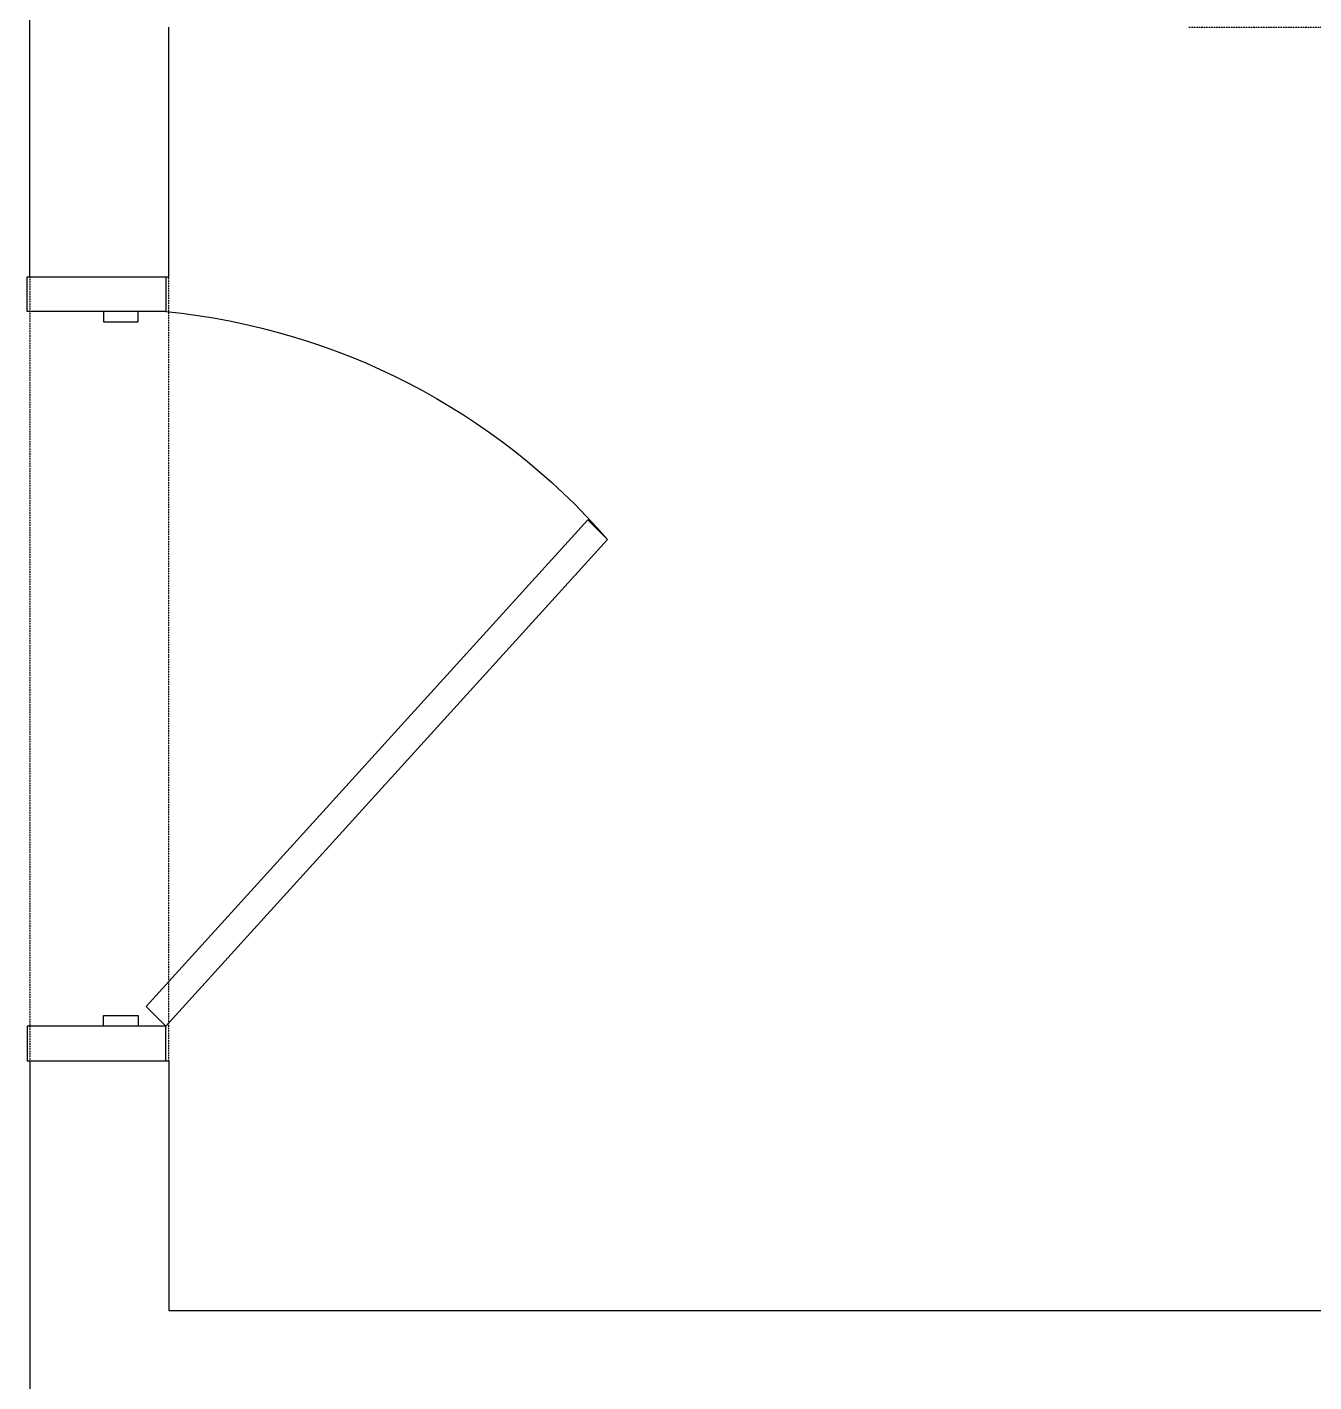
# Model space of a CAD drawing. Header units: millimetres. Extents: x 186805 to 449048, y 2167 to 51540.
# Drawn here: x 304090 to 305944, y 21179 to 23132 of the extents above; entities that cross this region are included whole.
import ezdxf

# ---------------------------------------------------------------- set-up
doc = ezdxf.new("R2010")
doc.units = ezdxf.units.MM
doc.linetypes.add('HIDDEN2', pattern=[0.1875, 0.125, -0.0625])
doc.layers.add('0-60x60-C', color=3, linetype='CONTINUOUS', lineweight=13)
for name, color, linetype in [('A-ABOVE DOOR', 1, 'HIDDEN2'), ('a-door', 4, 'CONTINUOUS'), ('a-wall', 140, 'CONTINUOUS')]:
    doc.layers.add(name, color=color, linetype=linetype)

# ---------------------------------------------------------------- blocks, each defined once
blk = doc.blocks.new('A$C7C4A1575')
at = {"layer": 'A-ABOVE DOOR', "color": 8}
for p, q in [((73595.1, 28760), (73595.1, 29890)), ((73795.1, 29890), (73795.1, 28760)), ((75265.1, 28400), (76195.1, 28400))]:
    blk.add_line(p, q, dxfattribs=at)
at = {"layer": 'a-door', "color": 8, "lineweight": -3}
for points in [[(73591, 29840), (73591, 29890), (73791, 29890), (73791, 29840)], [(73701, 29840), (73701, 29825), (73751, 29825), (73751, 29840)], [(73791, 29840), (73762.7, 29811.7), (74399.1, 29110.3), (74427.4, 29138.6)], [(73591, 28810), (73591, 28760), (73791, 28760), (73791, 28810)], [(73701, 28810), (73701, 28825), (73751, 28825), (73751, 28810)]]:
    blk.add_lwpolyline(points, close=True, dxfattribs=at)
blk.add_arc((73695.5, 29775.5), 970.2, 275.6495, 318.9697, dxfattribs=at)
at = {"layer": 'a-wall', "color": 8}
for p, q in [((73595.1, 29890), (73595.1, 31250)), ((73795.1, 29890), (73795.1, 30250)), ((73795.1, 30250), (76315.1, 30250)), ((73595.1, 29890), (73795.1, 29890)), ((73595.1, 28760), (73595.1, 28350)), ((73595.1, 28760), (73795.1, 28760)), ((73795.1, 28760), (73795.1, 28400)), ((73595.1, 28660), (73595.1, 28660))]:
    blk.add_line(p, q, dxfattribs=at)
blk = doc.blocks.new('A$C32DD6ECA')
at = {"layer": '0-60x60-C', "color": 16, "xscale": 0.04183124983683228, "yscale": 0.04183124983683228, "zscale": 0.04183124983683228, "rotation": 180}
blk.add_blockref('A$C7C4A1575', (4397.082, 2202.636), dxfattribs=at)

msp = doc.modelspace()

# ---------------------------------------------------------------- block references
at = {"layer": '0-60x60-C', "color": 16, "xscale": -23.90557308239969, "yscale": 23.90557308239969, "zscale": 23.90557308239969}
msp.add_blockref('A$C32DD6ECA', (335613.6, -1123), dxfattribs=at)

doc.saveas('drawing.dxf')
